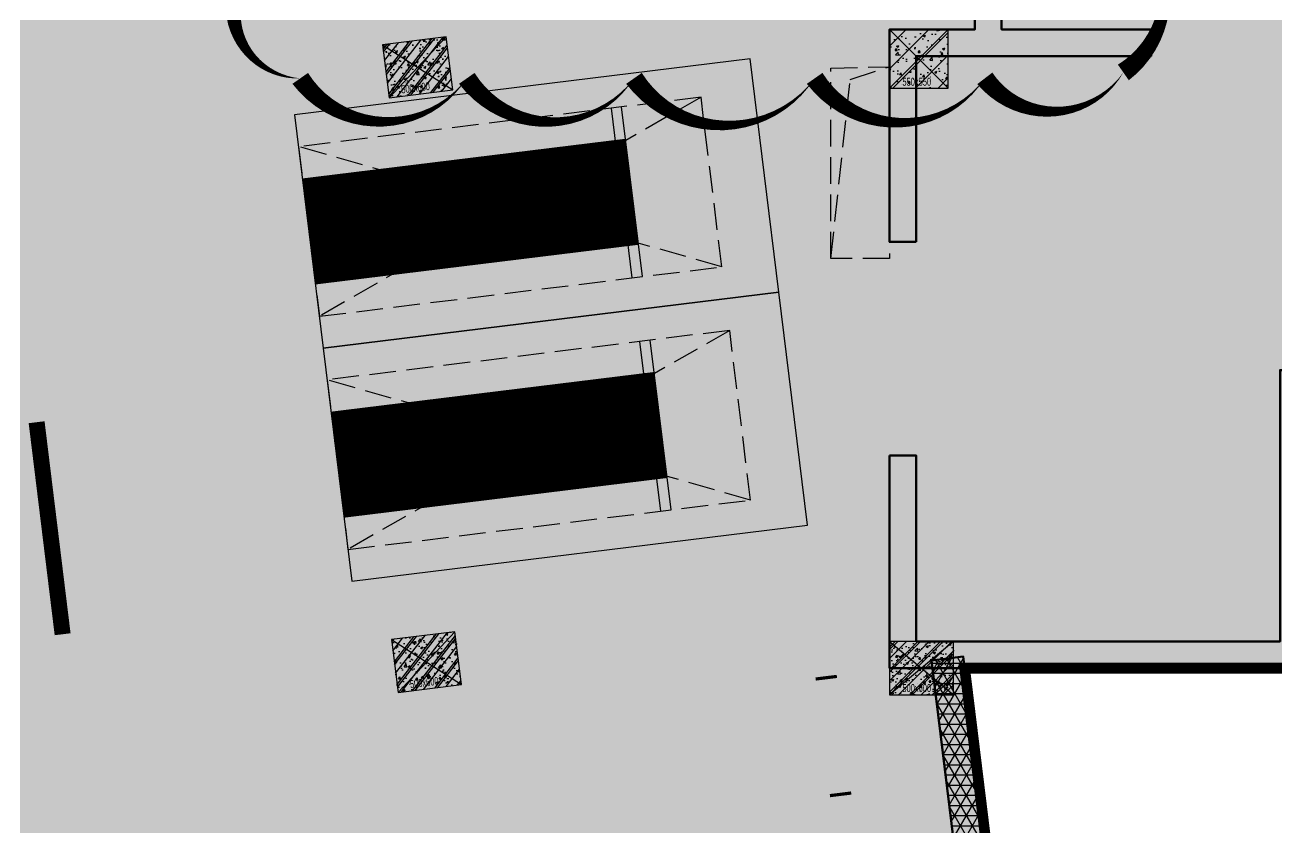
# Model space of a CAD drawing. Extents: x -1338203 to 1886333, y -530034 to 1031844.
# Drawn here: x 825756 to 837487, y -406247 to -398730 of the extents above; entities that cross this region are included whole.
import ezdxf
from ezdxf.enums import TextEntityAlignment as Align

# ---------------------------------------------------------------- set-up
doc = ezdxf.new("R2010")
doc.units = 0
doc.header["$LTSCALE"] = 1000
doc.header["$MEASUREMENT"] = 0
doc.linetypes.add('A-001-平面参照B2$0$A-001-平面参照B2$0$DASH', pattern=[0.35, 0.25, -0.1])
doc.linetypes.add('DASH', pattern=[0.35, 0.25, -0.1])
for name, color, linetype in [('A-001-平面参照B2$0$0A-O-HOLE', 52, 'Continuous'), ('A-001-车位参照B2$0$A-001-车位参照B2$0$0A-P-PKNG-CAR(B)', 21, 'Continuous'), ('M001-预留预埋B2$0$0M-A-LD', 4, 'Continuous'), ('S-02-墙柱B2_B1(QB)$0$0S-CW-HATCH', 251, 'Continuous'), ('S-02-墙柱B2_B1(QB)$0$0S-CW-HATCH-UP', 251, 'Continuous'), ('S001南区墙柱$0$0S-CW-HATCH', 251, 'Continuous'), ('S001南区墙柱$0$0S-CW-HATCH-UP', 251, 'Continuous'), ('S001南区墙柱$0$0S-F-WALL-HATCH', 251, 'Continuous'), ('S001南区墙柱$0$0S-F-WALL-HATCH-UP', 251, 'Continuous'), ('S001南区墙柱$0$S001-墙柱B1_1$0$0S-CC-LINE', 52, 'Continuous'), ('S001南区墙柱$0$S001-墙柱B1_1$0$0S-CW-HATCH-UP', 251, 'Continuous'), ('中心线', 42, 'Continuous')]:
    doc.layers.add(name, color=color, linetype=linetype)
doc.layers.add('AAD-A-PROOF', color=30, linetype='Continuous', plot=False)
doc.layers.add('S001南区墙柱$0$S001-墙柱B1_1$0$0S-A-TIPS', color=10, linetype='Continuous', plot=False)
doc.layers.add('p-a-mini', color=7, linetype='Continuous', true_color=0x0050ff)
doc.layers.add('p-a-wall', color=7, linetype='Continuous', lineweight=50)
doc.layers.add('S-02-墙柱B2_B1(QB)$0$0S-CW-LINE', color=7, linetype='Continuous', lineweight=50)
doc.layers.add('p-h-walkable', color=7, linetype='Continuous', lineweight=70, true_color=0xf0f0f0)
doc.styles.add('S001南区墙柱$0$S001-墙柱B1_1$0$AAD-S', font='aad-s.shx', dxfattribs={"width": 0.7, "bigfont": 'aad-hztxt.shx'})

# ---------------------------------------------------------------- blocks, each defined once
blk = doc.blocks.new('A-001-平面参照B2$0$B1楼板开洞')
at = {"layer": 'A-001-平面参照B2$0$0A-O-HOLE', "linetype": 'A-001-平面参照B2$0$A-001-平面参照B2$0$DASH'}
blk.add_lwpolyline([(66941.42789909709, -235522.0556769329), (67491.0968766429, -235508.8220980028), (67491.10437689337, -237305.2556335247), (66941.11697384878, -237305.2556335247)], close=True, dxfattribs=at)
blk.add_lwpolyline([(66941.11792166648, -237305.2556335247), (67122.87419200502, -235627.4199767601), (67491.10954559431, -235508.8220980028)], dxfattribs=at)
blk = doc.blocks.new('A-001-平面参照B2')
blk.add_blockref('A-001-平面参照B2$0$B1楼板开洞', (0.1359318754402921, 0.001880531723145396))
blk = doc.blocks.new('M001-预留预埋B2')
at = {"layer": 'M001-预留预埋B2$0$0M-A-LD', "elevation": 3000.000223264655}
blk.add_lwpolyline([(67131.97358514857, -242309.5449391482, 0, 0, 0), (66997.89474974817, -241217.7469423078, 30.00000000000001, 30.00000000000001, 0), (66798.98378347675, -241242.1747780766, 0, 0, 0), (66933.0643398288, -242333.9725635705, 30.00000000000001, 30.00000000000001, 0), (67131.97358514857, -242309.5449391482, 30.00000000000001, 30.00000000000001, 0)], format="xyseb", dxfattribs=at)
blk = doc.blocks.new('A$C3d42903c')
at = {"layer": '中心线', "color": 251, "const_width": 150}
blk.add_lwpolyline([(413462.3878001627, 124804.8716245516), (413218.6497359532, 126789.9640042799)], dxfattribs=at)
blk = doc.blocks.new('A-001-车位参照B2$0$A-001-车位参照B2$0$A$C43AE5A3B')
at = {"color": 241}
blk.add_lwpolyline([(399.7159679607721, 0.0005249022506177425), (399.7159673825372, 4300.000524902251), (2599.715967382654, 4300.000525197946), (2599.715967960889, 0.000525197945535183)], close=True, dxfattribs=at)
at = {"color": 241, "linetype": 'DASH'}
for points in [[(699.7159679606557, 0.0005249425303190947), (699.7159672825364, 3800.000524942647), (2299.715967282653, 3800.000525228214), (2299.715967960656, 0.000525228213518858), (699.7159679606557, 0.0005249425303190947)], [(2299.715967282653, 3800.000525228214), (699.7159679606557, 0.0005249425303190947)], [(699.7159676611191, 3800.000524942763), (2299.715968339355, 0.0005252280971035361)]]:
    blk.add_lwpolyline(points, dxfattribs=at)
at = {"color": 241}
blk.add_lwpolyline([(699.7159675529692, 3050.000524942647), (2299.715967552853, 3050.000525157666), (2299.715967566241, 2950.000525157666), (699.7159674342256, 2950.000524872099), (699.7159675529692, 3050.000524942647)], dxfattribs=at)
at = {"layer": 'p-a-mini', "ltscale": 0.002, "const_width": 1000}
blk.add_lwpolyline([(1499.715967552969, 3050.000525050098), (1499.715967960889, 0.0005250500980764627)], dxfattribs=at)
blk = doc.blocks.new('S001南区墙柱$0$AAD_BLOCK_20230215093950878')
at = {"layer": 'S001南区墙柱$0$0S-CW-HATCH'}
h = blk.add_hatch(color=256, dxfattribs=at)
h.dxf.hatch_style = 1
h.paths.add_polyline_path([(-299.9997165807581, -249.9996789244469), (300.0002834192419, -249.9996789244469), (300.0002834192419, 250.0003210755531), (-299.9997165807581, 250.0003210755531)])
at = {"layer": 'S001南区墙柱$0$0S-CW-HATCH-UP'}
h = blk.add_hatch(dxfattribs=at)
h.set_pattern_fill('钢筋混凝土', color=256, scale=30, pattern_type=2)
h.set_pattern_definition([(45, (-42203.5286806951, -84001.14868557174), (-106.0660171779821, 106.0660171779821), []), (49.99999999999999, (-42203.5286806951, -84001.14868557174), (215.178054780226, -18.82564049477853), [22.5, -247.5]), (355, (-42203.5286806951, -84001.14868557174), (-41.6254000839, 225.6576401100035), [18, -198]), (100.4514, (-42185.5971766951, -84002.71748757173), (173.5528145142065, 206.8318626182861), [19.122057, -210.3426336]), (46.18420000000001, (-42203.5286806951, -83941.14868557174), (320.1723145876933, -49.65570429870542), [33.75, -371.25]), (96.6356, (-42176.8476571951, -83945.28667767174), (280.398811664611, 292.2353612701325), [28.6830864, -315.5139]), (351.1842, (-42203.5286806951, -83941.14868557174), (280.3985835400882, 292.2355802775974), [27, -297]), (21, (-42173.5286806951, -83956.14868557174), (179.0721156355385, -120.7856671996016), [22.5, -247.5]), (326.0000000000001, (-42173.5286806951, -83956.14868557174), (72.99459957647451, 217.5450135140559), [18, -198]), (71.4514, (-42158.60601079511, -83966.21416737174), (252.066788574447, 96.75914901298572), [19.122057, -210.3426336]), (37.50000000000001, (-42203.5286806951, -84001.14868557174), (3.647956595187201, 99.86815614939344), [1.5, -195.6, 1.5, -201, 1.5, -198.75]), (7.499999999999999, (-42203.5286806951, -84001.14868557174), (78.92086123264458, 118.3235135647081), [1.5, -114.6, 1.5, -191.1, 1.5, -75.75]), (327.5, (-42270.42868069511, -84001.14868557174), (160.1467308517227, -6.766461520313927), [1.5, -75, 1.5, -234, 1.5, -310.5]), (317.5, (-42300.42868069511, -84001.14868557174), (174.9558508027159, 30.03149469969532), [1.5, -97.5, 1.5, -155.4, 1.5, -220.5])])
h.paths.add_polyline_path([(-299.9997165807581, -249.9996789244469), (300.0002834192419, -249.9996789244469), (300.0002834192419, 250.0003210755531), (-299.9997165807581, 250.0003210755531)])
at = {"layer": 'S001南区墙柱$0$S001-墙柱B1_1$0$0S-CW-HATCH-UP', "transparency": 33554661}
h = blk.add_hatch(dxfattribs=at)
h.set_pattern_fill('钢筋混凝土', color=0, scale=30)
h.set_pattern_definition([(45, (48108.51947889835, -15514.20526075328), (-53.03300858899106, 53.03300858899107), []), (49.99999999999999, (48108.51947889835, -15514.20526075328), (215.178054780226, -18.82564049477853), [22.5, -247.5]), (355, (48108.51947889835, -15514.20526075328), (-41.6254000839, 225.6576401100035), [18, -198]), (100.4514, (48126.45098289836, -15515.77406275328), (173.5528145142065, 206.8318626182861), [19.122057, -210.3426336]), (46.18420000000002, (48108.51947889835, -15454.20526075328), (320.1723145876933, -49.65570429870542), [33.74999999999992, -371.2499999999994]), (96.6356, (48135.20050239835, -15458.34325285329), (280.398811664611, 292.2353612701325), [28.6830864, -315.5139]), (351.1842, (48108.51947889835, -15454.20526075328), (280.3985835400882, 292.2355802775974), [27, -297]), (21, (48138.51947889835, -15469.20526075328), (179.0721156355385, -120.7856671996016), [22.5, -247.5]), (326.0000000000001, (48138.51947889835, -15469.20526075328), (72.99459957647451, 217.5450135140559), [18, -198]), (71.4514, (48153.44214879835, -15479.27074255329), (252.066788574447, 96.75914901298572), [19.122057, -210.3426336]), (37.50000000000001, (48108.51947889835, -15514.20526075328), (3.647956595187201, 99.86815614939344), [0, -195.6, 0, -201, 0, -198.75]), (7.499999999999999, (48108.51947889835, -15514.20526075328), (78.92086123264458, 118.3235135647081), [0, -114.6, 0, -191.1, 0, -75.75]), (327.5, (48041.61947889836, -15514.20526075328), (160.1467308517227, -6.766461520313927), [0, -75, 0, -234, 0, -310.5]), (317.5, (48011.61947889836, -15514.20526075328), (174.9558508027159, 30.03149469969532), [0, -97.5, 0, -155.4, 0, -220.5])])
h.paths.add_polyline_path([(-299.9997165807581, -249.9996789244469), (300.0002834192419, -249.9996789244469), (300.0002834192419, 250.0003210755531), (-299.9997165807581, 250.0003210755531)])
at = {"layer": 'S001南区墙柱$0$S001-墙柱B1_1$0$0S-A-TIPS'}
for p, q in [((-299.9997165807581, 250.0003210755531), (300.0002834192419, -249.9996789244469)), ((300.0002834192419, 250.0003210755531), (-299.9997165807581, -249.9996789244469))]:
    blk.add_line(p, q, dxfattribs=at)
at = {"layer": 'S001南区墙柱$0$S001-墙柱B1_1$0$0S-CC-LINE'}
blk.add_lwpolyline([(-299.9997165807581, -249.9996789244469), (300.0002834192419, -249.9996789244469), (300.0002834192419, 250.0003210755531), (-299.9997165807581, 250.0003210755531)], close=True, dxfattribs=at)
at = {"layer": 'S001南区墙柱$0$S001-墙柱B1_1$0$0S-A-TIPS', "style": 'S001南区墙柱$0$S001-墙柱B1_1$0$AAD-S', "width": 0.7}
blk.add_text('500x600', height=75, dxfattribs=at).set_placement((-44.95955867508019, -186.7549609843409), align=Align.MIDDLE_CENTER)

msp = doc.modelspace()

# ---------------------------------------------------------------- hatches: boundary and pattern name
at = {"layer": 'p-h-walkable', "ltscale": 0.002}
h = msp.add_hatch(color=256, dxfattribs=at)
h.dxf.hatch_style = 1
h.paths.add_polyline_path([(728556.4094088443, -320761.2911765109), (728556.3547588947, -348211.5017243018), (746356.3484443948, -348211.5017242723), (750916.3484443898, -338175.0097184044), (842896.3491870692, -338175.0097184044), (843211.3492125742, -349155.0095694998), (839116.3492611168, -349155.0095695712), (839116.3492611168, -377051.4870058745), (864906.3547584309, -377051.4870058745), (864906.3547584309, -390806.5711709709), (875856.3484613771, -395571.4871842109), (875856.348461363, -404751.4874804067), (834560.3103806074, -404751.4874803963), (839142.6757868899, -442064.2876435285), (869465.2134576387, -438340.3927054469), (871163.1928136485, -452166.5193397896), (873704.0511599232, -451854.4778597266), (877328.6078072718, -464960.3959546241), (761875.9874196091, -479139.0716770189), (761132.9487910755, -468418.2650628918), (764950.6384080613, -465209.0494699521), (763252.8257613134, -451384.280298188), (799242.4407485438, -446964.4145689445), (793807.3212043041, -404751.4870716078), (750756.3491663808, -404751.4872862076), (751556.349166161, -388854.9743852809), (648066.6070076446, -388604.4137855553), (648066.5844366426, -380374.4093295055), (641016.6027933541, -380374.4093186745), (641512.3361103976, -365348.1631979565), (660006.5996086108, -364574.4137855692), (660306.599609829, -340846.8171705838), (656406.6057762853, -340846.8171707173), (656406.6057762853, -336396.8171708743), (656656.3547443041, -340532.365631887), (656406.3547442622, -332417.3777717449), (712156.3557747989, -332417.3777717449), (712080.9374175866, -320761.2911765098)])
at = {"layer": 'S-02-墙柱B2_B1(QB)$0$0S-CW-HATCH'}
h = msp.add_hatch(color=256, dxfattribs=at)
h.dxf.hatch_style = 1
h.paths.add_polyline_path([(834656.5995212663, -397260.9234230693), (834906.5811408467, -397260.9234230693), (834906.5811392467, -398360.9266927671), (834656.5995212663, -398360.9266927671), (834656.5995212663, -398770.9266917671), (833856.5995212663, -398770.9266917671), (833856.5995212663, -400761.0380915069), (834106.5995212663, -400761.0380915066), (834106.5995212663, -399020.9266927671), (836306.5995212663, -399020.9266927671), (836306.5995212663, -398770.9266927671), (834906.5995212663, -398770.9266927671), (834906.5995212663, -396970.9266927671), (835156.5995212663, -396970.9266927671), (835156.5995212663, -396770.9266927671), (834906.5995212663, -396770.9266927671), (834906.5995212663, -395570.9266937671), (834656.5995212663, -395570.9266937671)])
h = msp.add_hatch(color=256, dxfattribs=at)
h.dxf.hatch_style = 1
h.paths.add_polyline_path([(833856.5995212663, -402760.9266927672), (834106.5995212663, -402760.9266927672), (834106.5995212663, -404500.9266917671), (837516.5995222665, -404500.9266917618), (837516.5995222665, -401960.9266927618), (837766.5995212663, -401960.9266937618), (837766.5995212663, -404500.9266927618), (841446.5995212663, -404500.9266917671), (841446.5995212696, -400360.9266927671), (841696.5995212696, -400360.9266927671), (841696.5995212663, -405750.9266927671), (841446.5995212663, -405750.9266927671), (841446.5995212663, -404750.9266927671), (833856.5995212663, -404750.9266927671)])
at = {"layer": 'S-02-墙柱B2_B1(QB)$0$0S-CW-HATCH-UP'}
h = msp.add_hatch(dxfattribs=at)
h.set_pattern_fill('钢筋混凝土', color=256, scale=30)
h.set_pattern_definition([(45, (844606.5995212663, -402460.9266927671), (-53.03300858899106, 53.03300858899107), []), (49.99999999999999, (844606.5995212663, -402460.9266927671), (215.178054780226, -18.82564049477853), [22.5, -247.5]), (355, (844606.5995212663, -402460.9266927671), (-41.6254000839, 225.6576401100035), [18, -198]), (100.4514, (844624.5310252663, -402462.4954947672), (173.5528145142065, 206.8318626182861), [19.122057, -210.3426336]), (46.18420000000002, (844606.5995212663, -402400.9266927671), (320.1723145876933, -49.65570429870542), [33.74999999999969, -371.2499999999976]), (96.6356, (844633.2805447662, -402405.0646848671), (280.398811664611, 292.2353612701325), [28.6830864, -315.5139]), (351.1842, (844606.5995212663, -402400.9266927671), (280.3985835400882, 292.2355802775974), [27, -297]), (21, (844636.5995212663, -402415.9266927671), (179.0721156355385, -120.7856671996016), [22.5, -247.5]), (326.0000000000001, (844636.5995212663, -402415.9266927671), (72.99459957647451, 217.5450135140559), [18, -198]), (71.4514, (844651.5221911664, -402425.9921745671), (252.066788574447, 96.75914901298572), [19.122057, -210.3426336]), (37.50000000000001, (844606.5995212663, -402460.9266927671), (3.647956595187201, 99.86815614939344), [0, -195.6, 0, -201, 0, -198.75]), (7.499999999999999, (844606.5995212663, -402460.9266927671), (78.92086123264458, 118.3235135647081), [0, -114.6, 0, -191.1, 0, -75.75]), (327.5, (844539.6995212664, -402460.9266927671), (160.1467308517227, -6.766461520313927), [0, -75, 0, -234, 0, -310.5]), (317.5, (844509.6995212664, -402460.9266927671), (174.9558508027159, 30.03149469969532), [0, -97.5, 0, -155.4, 0, -220.5])])
h.paths.add_polyline_path([(834656.5995212663, -397260.9234230693), (834906.5811408467, -397260.9234230693), (834906.5811392467, -398360.9266927671), (834656.5995212663, -398360.9266927671), (834656.5995212663, -398770.9266917671), (833856.5995212663, -398770.9266917671), (833856.5995212663, -400761.0380915069), (834106.5995212663, -400761.0380915066), (834106.5995212663, -399020.9266927671), (836306.5995212663, -399020.9266927671), (836306.5995212663, -398770.9266927671), (834906.5995212663, -398770.9266927671), (834906.5995212663, -396970.9266927671), (835156.5995212663, -396970.9266927671), (835156.5995212663, -396770.9266927671), (834906.5995212663, -396770.9266927671), (834906.5995212663, -395570.9266937671), (834656.5995212663, -395570.9266937671)])
h = msp.add_hatch(dxfattribs=at)
h.set_pattern_fill('钢筋混凝土', color=256, scale=30)
h.set_pattern_definition([(45, (844626.5995212663, -402460.9266927618), (-53.03300858899106, 53.03300858899107), []), (49.99999999999999, (844626.5995212663, -402460.9266927618), (215.178054780226, -18.82564049477853), [22.5, -247.5]), (355, (844626.5995212663, -402460.9266927618), (-41.6254000839, 225.6576401100035), [18, -198]), (100.4514, (844644.5310252663, -402462.4954947618), (173.5528145142065, 206.8318626182861), [19.122057, -210.3426336]), (46.18420000000002, (844626.5995212663, -402400.9266927618), (320.1723145876933, -49.65570429870542), [33.74999999999953, -371.2499999999962]), (96.6356, (844653.2805447662, -402405.0646848617), (280.398811664611, 292.2353612701325), [28.6830864, -315.5139]), (351.1842, (844626.5995212663, -402400.9266927618), (280.3985835400882, 292.2355802775974), [27, -297]), (21, (844656.5995212663, -402415.9266927618), (179.0721156355385, -120.7856671996016), [22.5, -247.5]), (326.0000000000001, (844656.5995212663, -402415.9266927618), (72.99459957647451, 217.5450135140559), [18, -198]), (71.4514, (844671.5221911664, -402425.9921745617), (252.066788574447, 96.75914901298572), [19.122057, -210.3426336]), (37.50000000000001, (844626.5995212663, -402460.9266927618), (3.647956595187201, 99.86815614939344), [0, -195.6, 0, -201, 0, -198.75]), (7.499999999999999, (844626.5995212663, -402460.9266927618), (78.92086123264458, 118.3235135647081), [0, -114.6, 0, -191.1, 0, -75.75]), (327.5, (844559.6995212664, -402460.9266927618), (160.1467308517227, -6.766461520313927), [0, -75, 0, -234, 0, -310.5]), (317.5, (844529.6995212664, -402460.9266927618), (174.9558508027159, 30.03149469969532), [0, -97.5, 0, -155.4, 0, -220.5])])
h.paths.add_polyline_path([(833856.5995212663, -402760.9266927672), (834106.5995212663, -402760.9266927672), (834106.5995212663, -404500.9266917671), (837516.5995222665, -404500.9266917618), (837516.5995222665, -401960.9266927618), (837766.5995212663, -401960.9266937618), (837766.5995212663, -404500.9266927618), (841446.5995212663, -404500.9266917671), (841446.5995212663, -400360.9266927671), (841696.5995212663, -400360.9266927671), (841696.5995212663, -405750.9266927671), (841446.5995212663, -405750.9266927671), (841446.5995212663, -404750.9266927671), (833856.5995212663, -404750.9266927671)])
at = {"layer": 'S001南区墙柱$0$0S-CW-HATCH'}
h = msp.add_hatch(color=256, dxfattribs=at)
h.dxf.hatch_style = 1
h.paths.add_polyline_path([(833856.6879036234, -399320.9265823159), (834406.6879036234, -399320.9265823159), (834406.6879036234, -398770.9265823159), (833856.6879036234, -398770.9265823159)])
at = {"layer": 'S001南区墙柱$0$0S-CW-HATCH-UP'}
h = msp.add_hatch(dxfattribs=at)
h.set_pattern_fill('钢筋混凝土', color=256, scale=30, pattern_type=2)
h.set_pattern_definition([(45, (763253.0768212026, -472712.0754078406), (-106.0660171779821, 106.0660171779821), []), (49.99999999999999, (763253.0768212026, -472712.0754078406), (215.178054780226, -18.82564049477853), [22.5, -247.5]), (355, (763253.0768212026, -472712.0754078406), (-41.6254000839, 225.6576401100035), [18, -198]), (100.4514, (763271.0083252026, -472713.6442098406), (173.5528145142065, 206.8318626182861), [19.122057, -210.3426336]), (46.18420000000002, (763253.0768212026, -472652.0754078406), (320.1723145876933, -49.65570429870542), [33.74999999999999, -371.2499999999999]), (96.6356, (763279.7578447027, -472656.2133999406), (280.398811664611, 292.2353612701325), [28.6830864, -315.5139]), (351.1842, (763253.0768212026, -472652.0754078406), (280.3985835400882, 292.2355802775974), [27, -297]), (21, (763283.0768212026, -472667.0754078406), (179.0721156355385, -120.7856671996016), [22.5, -247.5]), (326.0000000000001, (763283.0768212026, -472667.0754078406), (72.99459957647451, 217.5450135140559), [18, -198]), (71.4514, (763297.9994911026, -472677.1408896406), (252.066788574447, 96.75914901298572), [19.122057, -210.3426336]), (37.50000000000001, (763253.0768212026, -472712.0754078406), (3.647956595187201, 99.86815614939344), [1.5, -195.6, 1.5, -201, 1.5, -198.75]), (7.499999999999999, (763253.0768212026, -472712.0754078406), (78.92086123264458, 118.3235135647081), [1.5, -114.6, 1.5, -191.1, 1.5, -75.75]), (327.5, (763186.1768212026, -472712.0754078406), (160.1467308517227, -6.766461520313927), [1.5, -75, 1.5, -234, 1.5, -310.5]), (317.5, (763156.1768212026, -472712.0754078406), (174.9558508027159, 30.03149469969532), [1.5, -97.5, 1.5, -155.4, 1.5, -220.5])])
h.paths.add_polyline_path([(833856.6879036234, -399320.9265823159), (834406.6879036234, -399320.9265823159), (834406.6879036234, -398770.9265823159), (833856.6879036234, -398770.9265823159)])
at = {"layer": 'S001南区墙柱$0$0S-F-WALL-HATCH'}
h = msp.add_hatch(color=256, dxfattribs=at)
h.dxf.hatch_style = 1
h.paths.add_polyline_path([(834249.2988910394, -404679.2373544213), (834547.2630823005, -404642.6425241843), (839142.9268467736, -442063.7271513162), (869465.464517528, -438339.832213234), (871171.6349019457, -452235.4821091204), (870873.7012427401, -452272.0724250475), (869204.0943170048, -438674.1799655168), (838881.9340919896, -442398.038257864)])
at = {"layer": 'S001南区墙柱$0$0S-F-WALL-HATCH-UP'}
h = msp.add_hatch(dxfattribs=at)
h.set_pattern_fill('NET3', color=256, scale=30)
h.set_pattern_definition([(0, (763253.0768212026, -472712.0754078406), (0, 95.25), []), (59.99999999999999, (763253.0768212026, -472712.0754078406), (-82.48891971046777, 47.62500000000001), []), (120, (763253.0768212026, -472712.0754078406), (-82.48891971046778, -47.62499999999998), [])])
h.paths.add_polyline_path([(834249.2988910394, -404679.2373544213), (834547.2630823005, -404642.6425241843), (839142.9268467736, -442063.7271513162), (869465.464517528, -438339.832213234), (871171.6349019457, -452235.4821091204), (870873.7012427401, -452272.0724250475), (869204.0943170048, -438674.1799655168), (838881.9340919896, -442398.038257864)])

# ---------------------------------------------------------------- linework, layer by layer
at = {"layer": 'AAD-A-PROOF', "color": 241}
msp.add_lwpolyline([(827753.1358917403, -393290.2780254681, 0, 178.1691126207914, -0.52056705), (829255.8492881735, -393290.2780254681, 0, 178.1691126207914, -0.52056705), (830661.4316000261, -393290.2780254681, 0, 178.1691126207914, -0.52056705), (831903.7452405032, -393290.2780254681, 0, 178.1691126207914, -0.52056705), (833243.3712140858, -393290.2780254681, 0, 178.1691126207914, -0.52056705), (834501.9972218185, -393290.2780254681, 0, 178.1691126207914, -0.52056705), (836047.443688783, -393434.5753079479, 0, 178.1691126207914, -0.52056705), (836047.443688783, -394664.2015516707, 0, 178.1691126207914, -0.52056705), (836047.443688783, -396224.1894820233, 0, 178.1691126207914, -0.52056705), (836047.443688783, -397672.6189452005, 0, 178.1691126207914, -0.52056705), (836047.443688783, -399173.9548528431, 0, 178.1691126207914, -0.52056705), (834749.1189223836, -399229.2484461612, 0, 178.1691126207914, -0.52056705), (833155.0381444669, -399229.2484461612, 0, 178.1691126207914, -0.52056705), (831462.2131700967, -399229.2484461612, 0, 178.1691126207914, -0.52056705), (829895.4646697593, -399229.2484461612, 0, 178.1691126207914, -0.52056705), (828334.8604944216, -399229.2484461612, 0, 178.1691126207914, -0.52056705), (827753.1358917403, -398348.1162030703, 0, 178.1691126207914, -0.52056705), (827753.1358917403, -396889.8811946873, 0, 178.1691126207914, -0.52056705), (827753.1358917403, -395257.6476022452, 0, 178.1691126207914, -0.52056705), (827753.1358917403, -393912.276050418, 0, 178.1691126207914, -0.52056705)], format="xyseb", close=True, dxfattribs=at)
at = {"layer": 'p-a-wall'}
msp.add_lwpolyline([(834249.2988910394, -404679.2373544213), (834547.2630823005, -404642.6425241843), (839142.9268467736, -442063.7271513162), (869465.464517528, -438339.832213234), (871171.6349019457, -452235.4821091204), (870873.7012427401, -452272.0724250475), (869204.0943170048, -438674.1799655168), (838881.9340919896, -442398.038257864)], close=True, dxfattribs=at)
at = {"layer": 'p-h-walkable', "ltscale": 0.002, "const_width": 100, "elevation": -83050.00000000013}
msp.add_lwpolyline([(864906.3547584309, -377051.4870058745), (864906.3547584309, -390806.5711709709), (875856.3484613771, -395571.4871842109), (875856.348461363, -404751.4874804067), (834560.3103806074, -404751.4874803963), (839142.6757868899, -442064.2876435285), (869465.2134576387, -438340.3927054469), (871163.1928136485, -452166.5193397896), (873704.0511599232, -451854.4778597266), (877328.6078072718, -464960.3959546241), (761875.9874196091, -479139.0716770189), (761132.9487910755, -468418.2650628918), (764950.6384080613, -465209.0494699521), (763252.8257613134, -451384.280298188), (799242.4407485438, -446964.4145689445), (793807.3212043041, -404751.4870716078), (750756.3491663808, -404751.4872862076), (751556.349166161, -388854.9743852809), (648066.6070076446, -388604.4137855553)], dxfattribs=at)
at = {"layer": 'S-02-墙柱B2_B1(QB)$0$0S-CW-LINE', "flags": 128}
msp.add_lwpolyline([(834106.5995212663, -400761.0380915066), (833856.5995212663, -400761.0380915069), (833856.5995212663, -398770.9266917671), (834656.5995212663, -398770.9266917671), (834656.5995212663, -395570.9266937671), (834906.5995212663, -395570.9266937671), (834906.5995212663, -396770.9266927671), (835156.5995212663, -396770.9266927671), (835156.5995212663, -396970.9266927671), (834906.5995212663, -396970.9266927671), (834906.5995212663, -398770.9266927671), (836306.5995212663, -398770.9266927671), (836306.5995212663, -399020.9266927671), (834106.5995212663, -399020.9266927671)], close=True, dxfattribs=at)
msp.add_lwpolyline([(833856.5995212663, -402760.9266927672), (834106.5995212663, -402760.9266927672), (834106.5995212663, -404500.9266917671), (837516.5995222665, -404500.9266917618), (837516.5995222665, -401960.9266927618), (837766.5995212663, -401960.9266937618), (837766.5995212663, -404500.9266927618), (841446.5995212663, -404500.9266917671), (841446.5995212663, -400360.9266927671), (841696.5995212663, -400360.9266927671), (841696.5995212663, -405750.9266927671), (841446.5995212663, -405750.9266927671), (841446.5995212663, -404750.9266927671), (833856.5995212663, -404750.9266927671), (833856.5995212663, -402760.9266927672)], dxfattribs=at)
at = {"layer": 'S001南区墙柱$0$S001-墙柱B1_1$0$0S-A-TIPS'}
for p, q in [((833856.6879036234, -398770.9265823159), (834406.6879036234, -399320.9265823159)), ((834406.6879036234, -398770.9265823159), (833856.6879036234, -399320.9265823159))]:
    msp.add_line(p, q, dxfattribs=at)
at = {"layer": 'S001南区墙柱$0$S001-墙柱B1_1$0$0S-CC-LINE'}
msp.add_lwpolyline([(833856.6879036234, -399320.9265823159), (834406.6879036234, -399320.9265823159), (834406.6879036234, -398770.9265823159), (833856.6879036234, -398770.9265823159)], close=True, dxfattribs=at)

# ---------------------------------------------------------------- block references
for name, p in [('A-001-平面参照B2', (766365.3667127199, -163610.9266348326)), ('S001南区墙柱$0$AAD_BLOCK_20230215093950878', (834156.5702116193, -404750.9270120735))]:
    msp.add_blockref(name, p)
at = {"ltscale": 0.002}
for name, p in [('M001-预留预埋B2', (766365.3666062295, -163610.9262234796)), ('A$C3d42903c', (412646.1906152107, -529238.6893982684))]:
    msp.add_blockref(name, p, dxfattribs=at)
at = {"color": 0, "ltscale": 0.002}
msp.add_blockref('M001-预留预埋B2', (766365.3667022258, -163610.9266348326), dxfattribs=at)
at = {"rotation": 7.166417273599052}
for p in [(829435.9887100991, -399126.0923856549), (829518.1524012825, -404695.1907153775)]:
    msp.add_blockref('S001南区墙柱$0$AAD_BLOCK_20230215093950878', p, dxfattribs=at)
at = {"layer": 'A-001-车位参照B2$0$A-001-车位参照B2$0$0A-P-PKNG-CAR(B)', "xscale": -1, "rotation": 276.9999966148662}
for p in [(828599.1822066604, -402151.1967426226), (828867.2946337641, -404334.7982919975)]:
    msp.add_blockref('A-001-车位参照B2$0$A-001-车位参照B2$0$A$C43AE5A3B', p, dxfattribs=at)

# ---------------------------------------------------------------- texts
at = {"layer": 'S001南区墙柱$0$S001-墙柱B1_1$0$0S-A-TIPS', "style": 'S001南区墙柱$0$S001-墙柱B1_1$0$AAD-S', "width": 0.7}
msp.add_text('550x550', height=75, dxfattribs=at).set_placement((834111.7280615291, -399260.7983273668), align=Align.MIDDLE_CENTER)

doc.saveas('drawing.dxf')
